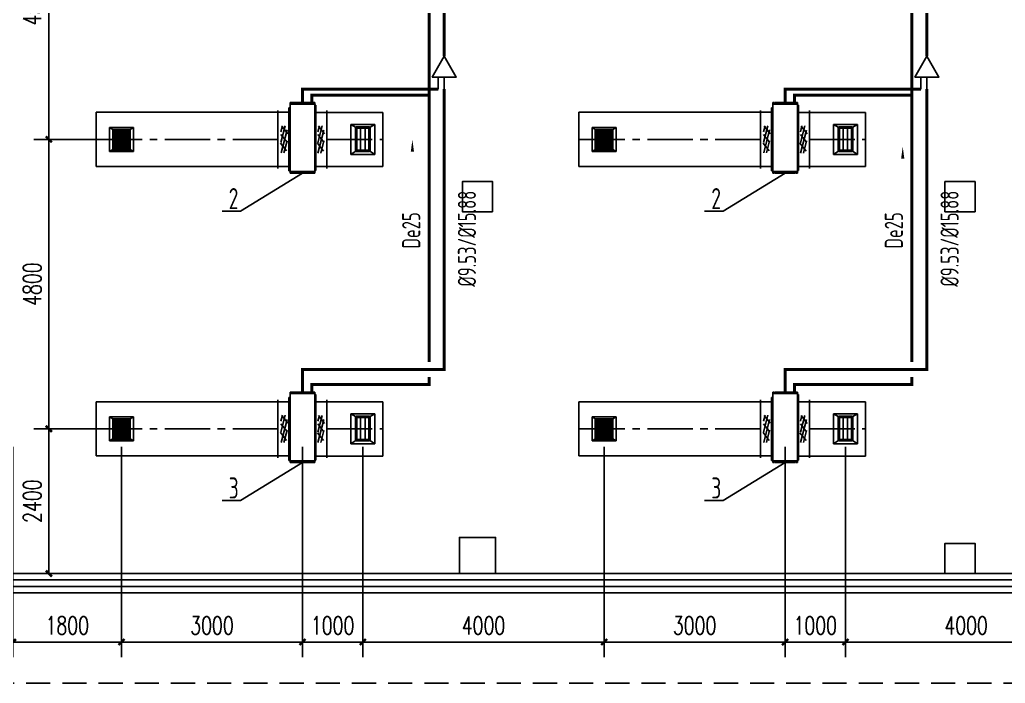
# Model space of a CAD drawing. Extents: x 1738143 to 1822243, y -608375 to -303375.
# Drawn here: x 1766144 to 1782482, y -468663 to -457658 of the extents above; entities that cross this region are included whole.
import ezdxf

# ---------------------------------------------------------------- set-up
doc = ezdxf.new("R2010")
doc.units = 0
doc.header["$LTSCALE"] = 1000
doc.header["$MEASUREMENT"] = 0
doc.linetypes.add('_DASH', pattern=[0.6, 0.4, -0.2])
doc.linetypes.add('CENTER2', pattern=[1.125, 0.75, -0.125, 0.125, -0.125])
for name, color, linetype in [('COLUMN', 9, 'Continuous'), ('CURTWALL', 4, 'Continuous'), ('DIM-空冷凝水', 3, 'Continuous'), ('DUCT-排风风口', 7, 'Continuous'), ('DUCT-送风中心线', 5, 'CENTER2'), ('DUCT-送风法兰', 2, 'Continuous'), ('DUCT-送风管', 4, 'Continuous'), ('DUCT-送风管端线', 2, 'Continuous'), ('DUCT-送风阀门', 7, 'Continuous'), ('PIPE-空冷凝水', 150, 'CENTER2'), ('TH_DIM', 3, 'Continuous'), ('TH_TEXT', 7, 'Continuous'), ('VRV-EQUIP', 7, 'Continuous'), ('VRV-PIPE', 1, 'Continuous'), ('VRV-配件', 1, 'Continuous'), ('采暖', 7, 'Continuous')]:
    doc.layers.add(name, color=color, linetype=linetype)
doc.styles.add('_TCH_DIM_T3', font='SIMPLEX', dxfattribs={"width": 0.705882, "bigfont": 'GBCBIG'})
doc.styles.add('TSSD_Rein', font='Tssdeng.shx', dxfattribs={"width": 0.7, "bigfont": 'hztxt.shx'})
doc.dimstyles.new('_TCH_ARCH&&100', dxfattribs={"dimtxt": 297.5, "dimasz": 100, "dimexe": 250, "dimexo": 300, "dimgap": 126.25, "dimtad": 1, "dimdec": 0, "dimzin": 0, "dimdsep": 46, "dimtxsty": '_TCH_DIM_T3', "dimblk": 'ARCHTICK', "dimcen": 0.09, "dimclrt": 7, "dimazin": 2, "dimtfac": 1, "dimtdec": 0, "dimtix": 1, "dimtmove": 2, "dimatfit": 3, "dimfxl": 30, "dimtolj": 1, "dimtzin": 0, "dimarcsym": 0})

# ---------------------------------------------------------------- blocks, each defined once
blk = doc.blocks.new('_FZHK')
blk.add_lwpolyline([(-0.5, -0.5), (0.5, -0.5), (0.5, 0.5), (-0.5, 0.5)], close=True)
blk = doc.blocks.new('A$C5D18424C')
at = {"color": 4, "linetype": '_DASH'}
blk.add_lwpolyline([(1820, 2640), (1820, -4760), (-42420, -4760), (-42420, 26530), (-24720, 26530)], dxfattribs=at)
blk.add_lwpolyline([(320, 2640), (320, -3260), (-40920, -3260), (-40920, 25030), (-24720, 25030)])
at = {"layer": 'CURTWALL'}
for p, q in [((0, -2940), (-40600, -2940)), ((106.7, -3046.6), (-40706.7, -3046.6)), ((320, -3260), (-40920, -3260)), ((213.3, -3153.3), (-40813.3, -3153.3))]:
    blk.add_line(p, q, dxfattribs=at)
at = {"layer": 'COLUMN', "rotation": 90}
for p, xscale, yscale, zscale in [((-16300, 3310), 499.999023350887, 500, 500), ((-8300, 3310), 499.999023350887, 500, 500), ((-16300, -2640), 600, 600, 600), ((-8300, -2690), 499.999023350887, 500, 500)]:
    blk.add_blockref('_FZHK', p, dxfattribs=dict(at, xscale=xscale, yscale=yscale, zscale=zscale))
blk = doc.blocks.new('_ArchTick')
at = {"color": 0, "linetype": 'ByBlock', "const_width": 0.4}
blk.add_lwpolyline([(-0.5, -0.5), (0.5, 0.5)], dxfattribs=at)
blk = doc.blocks.new('*D800')
at = {"layer": 'Defpoints', "color": 0, "transparency": 16777216}
for p in [(1766627, -455143), (1767832, -455143), (1767832, -459643)]:
    blk.add_point(p, dxfattribs=at)
at = {"layer": 'TH_DIM', "color": 0, "lineweight": -2, "transparency": 16777216}
for p, q in [((1767532, -455143), (1766377, -455143)), ((1766627, -459643), (1766627, -455143)), ((1767532, -459643), (1766377, -459643))]:
    blk.add_line(p, q, dxfattribs=at)
at = {"layer": 'TH_DIM', "color": 0, "lineweight": -2, "transparency": 16777216, "xscale": 100, "yscale": 100, "zscale": 100}
for p, rotation in [((1766627, -455143), 90), ((1766627, -459643), 270)]:
    blk.add_blockref('_ArchTick', p, dxfattribs=dict(at, rotation=rotation))
at = {"layer": 'TH_DIM', "color": 7, "transparency": 16777216, "insert": (1766352, -457393), "char_height": 297.5, "attachment_point": 5, "rotation": 90, "style": '_TCH_DIM_T3'}
blk.add_mtext('\\A1;4500', dxfattribs=at)
blk = doc.blocks.new('*D801')
at = {"layer": 'Defpoints', "color": 0, "transparency": 16777216}
for p in [(1766627, -459643), (1767832, -459643), (1767832, -464443)]:
    blk.add_point(p, dxfattribs=at)
at = {"layer": 'TH_DIM', "color": 0, "lineweight": -2, "transparency": 16777216}
for p, q in [((1767532, -459643), (1766377, -459643)), ((1766627, -464443), (1766627, -459643)), ((1767532, -464443), (1766377, -464443))]:
    blk.add_line(p, q, dxfattribs=at)
at = {"layer": 'TH_DIM', "color": 0, "lineweight": -2, "transparency": 16777216, "xscale": 100, "yscale": 100, "zscale": 100}
for p, rotation in [((1766627, -459643), 90), ((1766627, -464443), 270)]:
    blk.add_blockref('_ArchTick', p, dxfattribs=dict(at, rotation=rotation))
at = {"layer": 'TH_DIM', "color": 7, "transparency": 16777216, "insert": (1766352, -462043), "char_height": 297.5, "attachment_point": 5, "rotation": 90, "style": '_TCH_DIM_T3'}
blk.add_mtext('\\A1;4800', dxfattribs=at)
blk = doc.blocks.new('*D802')
at = {"layer": 'Defpoints', "color": 0, "transparency": 16777216}
for p in [(1766627, -464443), (1767832, -464443), (1767832, -466843)]:
    blk.add_point(p, dxfattribs=at)
at = {"layer": 'TH_DIM', "color": 0, "lineweight": -2, "transparency": 16777216}
for p, q in [((1767532, -464443), (1766377, -464443)), ((1766627, -466843), (1766627, -464443)), ((1767532, -466843), (1766377, -466843))]:
    blk.add_line(p, q, dxfattribs=at)
at = {"layer": 'TH_DIM', "color": 0, "lineweight": -2, "transparency": 16777216, "xscale": 100, "yscale": 100, "zscale": 100}
for p, rotation in [((1766627, -464443), 90), ((1766627, -466843), 270)]:
    blk.add_blockref('_ArchTick', p, dxfattribs=dict(at, rotation=rotation))
at = {"layer": 'TH_DIM', "color": 7, "transparency": 16777216, "insert": (1766352, -465643), "char_height": 297.5, "attachment_point": 5, "rotation": 90, "style": '_TCH_DIM_T3'}
blk.add_mtext('\\A1;2400', dxfattribs=at)
blk = doc.blocks.new('*D808')
at = {"layer": 'Defpoints', "color": 0, "transparency": 16777216}
for p in [(1766032, -464443), (1767832, -464443), (1767832, -467979)]:
    blk.add_point(p, dxfattribs=at)
at = {"layer": 'TH_DIM', "color": 0, "lineweight": -2, "transparency": 16777216}
for p, q in [((1766032, -464743), (1766032, -468229)), ((1767832, -464743), (1767832, -468229)), ((1766032, -467979), (1767832, -467979))]:
    blk.add_line(p, q, dxfattribs=at)
at = {"layer": 'TH_DIM', "color": 0, "lineweight": -2, "transparency": 16777216, "xscale": 100, "yscale": 100, "zscale": 100, "rotation": 180}
blk.add_blockref('_ArchTick', (1766032, -467979), dxfattribs=at)
at = {"layer": 'TH_DIM', "color": 0, "lineweight": -2, "transparency": 16777216, "xscale": 100, "yscale": 100, "zscale": 100}
blk.add_blockref('_ArchTick', (1767832, -467979), dxfattribs=at)
at = {"layer": 'TH_DIM', "color": 7, "transparency": 16777216, "insert": (1766932, -467704), "char_height": 297.5, "attachment_point": 5, "style": '_TCH_DIM_T3'}
blk.add_mtext('\\A1;1800', dxfattribs=at)
blk = doc.blocks.new('*D809')
at = {"layer": 'Defpoints', "color": 0, "transparency": 16777216}
for p in [(1767832, -464443), (1770831, -464443), (1770831, -467979)]:
    blk.add_point(p, dxfattribs=at)
at = {"layer": 'TH_DIM', "color": 0, "lineweight": -2, "transparency": 16777216}
for p, q in [((1767832, -464743), (1767832, -468229)), ((1770831, -464743), (1770831, -468229)), ((1767832, -467979), (1770831, -467979))]:
    blk.add_line(p, q, dxfattribs=at)
at = {"layer": 'TH_DIM', "color": 0, "lineweight": -2, "transparency": 16777216, "xscale": 100, "yscale": 100, "zscale": 100, "rotation": 180}
blk.add_blockref('_ArchTick', (1767832, -467979), dxfattribs=at)
at = {"layer": 'TH_DIM', "color": 0, "lineweight": -2, "transparency": 16777216, "xscale": 100, "yscale": 100, "zscale": 100}
blk.add_blockref('_ArchTick', (1770831, -467979), dxfattribs=at)
at = {"layer": 'TH_DIM', "color": 7, "transparency": 16777216, "insert": (1769331, -467704), "char_height": 297.5, "attachment_point": 5, "style": '_TCH_DIM_T3'}
blk.add_mtext('\\A1;3000', dxfattribs=at)
blk = doc.blocks.new('*D810')
at = {"layer": 'Defpoints', "color": 0, "transparency": 16777216}
for p in [(1770831, -464443), (1771832, -464443), (1771832, -467979)]:
    blk.add_point(p, dxfattribs=at)
at = {"layer": 'TH_DIM', "color": 0, "lineweight": -2, "transparency": 16777216}
for p, q in [((1770831, -464743), (1770831, -468229)), ((1771832, -464743), (1771832, -468229)), ((1770831, -467979), (1771832, -467979))]:
    blk.add_line(p, q, dxfattribs=at)
at = {"layer": 'TH_DIM', "color": 0, "lineweight": -2, "transparency": 16777216, "xscale": 100, "yscale": 100, "zscale": 100, "rotation": 180}
blk.add_blockref('_ArchTick', (1770831, -467979), dxfattribs=at)
at = {"layer": 'TH_DIM', "color": 0, "lineweight": -2, "transparency": 16777216, "xscale": 100, "yscale": 100, "zscale": 100}
blk.add_blockref('_ArchTick', (1771832, -467979), dxfattribs=at)
at = {"layer": 'TH_DIM', "color": 7, "transparency": 16777216, "insert": (1771331, -467704), "char_height": 297.5, "attachment_point": 5, "style": '_TCH_DIM_T3'}
blk.add_mtext('\\A1;1000', dxfattribs=at)
blk = doc.blocks.new('*D811')
at = {"layer": 'Defpoints', "color": 0, "transparency": 16777216}
for p in [(1771832, -464443), (1775832, -464443), (1775832, -467979)]:
    blk.add_point(p, dxfattribs=at)
at = {"layer": 'TH_DIM', "color": 0, "lineweight": -2, "transparency": 16777216}
for p, q in [((1771832, -464743), (1771832, -468229)), ((1775832, -464743), (1775832, -468229)), ((1771832, -467979), (1775832, -467979))]:
    blk.add_line(p, q, dxfattribs=at)
at = {"layer": 'TH_DIM', "color": 0, "lineweight": -2, "transparency": 16777216, "xscale": 100, "yscale": 100, "zscale": 100, "rotation": 180}
blk.add_blockref('_ArchTick', (1771832, -467979), dxfattribs=at)
at = {"layer": 'TH_DIM', "color": 0, "lineweight": -2, "transparency": 16777216, "xscale": 100, "yscale": 100, "zscale": 100}
blk.add_blockref('_ArchTick', (1775832, -467979), dxfattribs=at)
at = {"layer": 'TH_DIM', "color": 7, "transparency": 16777216, "insert": (1773832, -467704), "char_height": 297.5, "attachment_point": 5, "style": '_TCH_DIM_T3'}
blk.add_mtext('\\A1;4000', dxfattribs=at)
blk = doc.blocks.new('*D812')
at = {"layer": 'Defpoints', "color": 0, "transparency": 16777216}
for p in [(1775832, -464443), (1778831, -464443), (1778831, -467979)]:
    blk.add_point(p, dxfattribs=at)
at = {"layer": 'TH_DIM', "color": 0, "lineweight": -2, "transparency": 16777216}
for p, q in [((1775832, -464743), (1775832, -468229)), ((1778831, -464743), (1778831, -468229)), ((1775832, -467979), (1778831, -467979))]:
    blk.add_line(p, q, dxfattribs=at)
at = {"layer": 'TH_DIM', "color": 0, "lineweight": -2, "transparency": 16777216, "xscale": 100, "yscale": 100, "zscale": 100, "rotation": 180}
blk.add_blockref('_ArchTick', (1775832, -467979), dxfattribs=at)
at = {"layer": 'TH_DIM', "color": 0, "lineweight": -2, "transparency": 16777216, "xscale": 100, "yscale": 100, "zscale": 100}
blk.add_blockref('_ArchTick', (1778831, -467979), dxfattribs=at)
at = {"layer": 'TH_DIM', "color": 7, "transparency": 16777216, "insert": (1777331, -467704), "char_height": 297.5, "attachment_point": 5, "style": '_TCH_DIM_T3'}
blk.add_mtext('\\A1;3000', dxfattribs=at)
blk = doc.blocks.new('*D813')
at = {"layer": 'Defpoints', "color": 0, "transparency": 16777216}
for p in [(1778831, -464443), (1779832, -464443), (1779832, -467979)]:
    blk.add_point(p, dxfattribs=at)
at = {"layer": 'TH_DIM', "color": 0, "lineweight": -2, "transparency": 16777216}
for p, q in [((1778831, -464743), (1778831, -468229)), ((1779832, -464743), (1779832, -468229)), ((1778831, -467979), (1779832, -467979))]:
    blk.add_line(p, q, dxfattribs=at)
at = {"layer": 'TH_DIM', "color": 0, "lineweight": -2, "transparency": 16777216, "xscale": 100, "yscale": 100, "zscale": 100, "rotation": 180}
blk.add_blockref('_ArchTick', (1778831, -467979), dxfattribs=at)
at = {"layer": 'TH_DIM', "color": 0, "lineweight": -2, "transparency": 16777216, "xscale": 100, "yscale": 100, "zscale": 100}
blk.add_blockref('_ArchTick', (1779832, -467979), dxfattribs=at)
at = {"layer": 'TH_DIM', "color": 7, "transparency": 16777216, "insert": (1779331, -467704), "char_height": 297.5, "attachment_point": 5, "style": '_TCH_DIM_T3'}
blk.add_mtext('\\A1;1000', dxfattribs=at)
blk = doc.blocks.new('*D814')
at = {"layer": 'Defpoints', "color": 0, "transparency": 16777216}
for p in [(1779832, -464443), (1783832, -464443), (1783832, -467979)]:
    blk.add_point(p, dxfattribs=at)
at = {"layer": 'TH_DIM', "color": 0, "lineweight": -2, "transparency": 16777216}
for p, q in [((1779832, -464743), (1779832, -468229)), ((1783832, -464743), (1783832, -468229)), ((1779832, -467979), (1783832, -467979))]:
    blk.add_line(p, q, dxfattribs=at)
at = {"layer": 'TH_DIM', "color": 0, "lineweight": -2, "transparency": 16777216, "xscale": 100, "yscale": 100, "zscale": 100, "rotation": 180}
blk.add_blockref('_ArchTick', (1779832, -467979), dxfattribs=at)
at = {"layer": 'TH_DIM', "color": 0, "lineweight": -2, "transparency": 16777216, "xscale": 100, "yscale": 100, "zscale": 100}
blk.add_blockref('_ArchTick', (1783832, -467979), dxfattribs=at)
at = {"layer": 'TH_DIM', "color": 7, "transparency": 16777216, "insert": (1781832, -467704), "char_height": 297.5, "attachment_point": 5, "style": '_TCH_DIM_T3'}
blk.add_mtext('\\A1;4000', dxfattribs=at)
blk = doc.blocks.new('$风口$00000108')
for p, q in [((-250, 135), (-190, 75)), ((-250, -135), (-250, 135)), ((250, 135), (200, 75)), ((250, 135), (250, -135)), ((200, 25), (-190, 25)), ((-250, -135), (-190, -75)), ((200, -25), (-190, -25)), ((200, -75), (250, -135)), ((250, -135), (-250, -135))]:
    blk.add_line(p, q)
at = {"linetype": 'Continuous'}
blk.add_line((250, 135), (-250, 135), dxfattribs=at)
at = {"lineweight": 40}
for p, q in [((-190, 75), (200, 75)), ((-190, -75), (-190, 75)), ((200, 75), (200, -75)), ((-190, -75), (200, -75))]:
    blk.add_line(p, q, dxfattribs=at)
blk = doc.blocks.new('$风口$00000138')
for p, q in [((-195, 130), (195, 130)), ((-195, -130), (-195, 130)), ((-160, 95), (-195, 130)), ((160, 95), (195, 130)), ((195, 130), (195, -130)), ((160, 95), (-160, 95)), ((160, -95), (160, 95)), ((-160, -95), (-195, -130)), ((-160, -95), (160, -95)), ((160, -95), (195, -130)), ((195, -130), (-195, -130))]:
    blk.add_line(p, q)
at = {"lineweight": 40}
blk.add_line((-160, 95), (-160, -95), dxfattribs=at)
at = {"lineweight": -3}
for p, q in [((-140, 68.5), (-160, 68.5)), ((-160, 64), (-140, 64)), ((-140, 42), (-160, 42)), ((-160, 37.5), (-140, 37.5)), ((-140, 15.5), (-160, 15.5)), ((-160, 11), (-140, 11)), ((-140, -95), (-140, 95)), ((-135, 95), (-135, -95)), ((-115, 68.5), (-135, 68.5)), ((-135, 64), (-115, 64)), ((-115, 42), (-135, 42)), ((-135, 37.5), (-115, 37.5)), ((-115, 15.5), (-135, 15.5)), ((-135, 11), (-115, 11)), ((-115, -95), (-115, 95)), ((-110, 95), (-110, -95)), ((-90, 68.5), (-110, 68.5)), ((-110, 64), (-90, 64)), ((-90, 42), (-110, 42)), ((-110, 37.5), (-90, 37.5)), ((-90, 15.5), (-110, 15.5)), ((-110, 11), (-90, 11)), ((-90, -95), (-90, 95)), ((-85, 95), (-85, -95)), ((-65, 68.5), (-85, 68.5)), ((-85, 64), (-65, 64)), ((-65, 42), (-85, 42)), ((-85, 37.5), (-65, 37.5)), ((-65, 15.5), (-85, 15.5)), ((-85, 11), (-65, 11)), ((-65, -95), (-65, 95)), ((-60, 95), (-60, -95)), ((-40, 68.5), (-60, 68.5)), ((-60, 64), (-40, 64)), ((-40, 42), (-60, 42)), ((-60, 37.5), (-40, 37.5)), ((-40, 15.5), (-60, 15.5)), ((-60, 11), (-40, 11)), ((-40, -95), (-40, 95)), ((-35, 95), (-35, -95)), ((-15, 68.5), (-35, 68.5)), ((-35, 64), (-15, 64)), ((-15, 42), (-35, 42)), ((-35, 37.5), (-15, 37.5)), ((-15, 15.5), (-35, 15.5)), ((-35, 11), (-15, 11)), ((-15, -95), (-15, 95)), ((-10, 95), (-10, -95)), ((10, 68.5), (-10, 68.5)), ((-10, 64), (10, 64)), ((10, 42), (-10, 42)), ((-10, 37.5), (10, 37.5)), ((10, 15.5), (-10, 15.5)), ((-10, 11), (10, 11)), ((10, -95), (10, 95)), ((15, 95), (15, -95)), ((35, 68.5), (15, 68.5)), ((15, 64), (35, 64)), ((35, 42), (15, 42)), ((15, 37.5), (35, 37.5)), ((35, 15.5), (15, 15.5)), ((15, 11), (35, 11)), ((35, -95), (35, 95)), ((40, 95), (40, -95)), ((60, 68.5), (40, 68.5)), ((40, 64), (60, 64)), ((60, 42), (40, 42)), ((40, 37.5), (60, 37.5)), ((60, 15.5), (40, 15.5)), ((40, 11), (60, 11)), ((60, -95), (60, 95)), ((65, 95), (65, -95)), ((85, 68.5), (65, 68.5)), ((65, 64), (85, 64)), ((85, 42), (65, 42)), ((65, 37.5), (85, 37.5)), ((85, 15.5), (65, 15.5)), ((65, 11), (85, 11)), ((85, -95), (85, 95)), ((90, 95), (90, -95)), ((110, 68.5), (90, 68.5)), ((90, 64), (110, 64)), ((110, 42), (90, 42)), ((90, 37.5), (110, 37.5)), ((110, 15.5), (90, 15.5)), ((90, 11), (110, 11)), ((110, -95), (110, 95)), ((115, 95), (115, -95)), ((135, 68.5), (115, 68.5)), ((115, 64), (135, 64)), ((135, 42), (115, 42)), ((115, 37.5), (135, 37.5)), ((135, 15.5), (115, 15.5)), ((115, 11), (135, 11)), ((135, -95), (135, 95)), ((140, 95), (140, -95)), ((160, 68.5), (140, 68.5)), ((140, 64), (160, 64)), ((160, 42), (140, 42)), ((140, 37.5), (160, 37.5)), ((160, 15.5), (140, 15.5)), ((140, 11), (160, 11)), ((-140, -11), (-160, -11)), ((-160, -15.5), (-140, -15.5)), ((-140, -37.5), (-160, -37.5)), ((-160, -42), (-140, -42)), ((-140, -64), (-160, -64)), ((-160, -68.5), (-140, -68.5)), ((-115, -11), (-135, -11)), ((-135, -15.5), (-115, -15.5)), ((-115, -37.5), (-135, -37.5)), ((-135, -42), (-115, -42)), ((-115, -64), (-135, -64)), ((-135, -68.5), (-115, -68.5)), ((-90, -11), (-110, -11)), ((-110, -15.5), (-90, -15.5)), ((-90, -37.5), (-110, -37.5)), ((-110, -42), (-90, -42)), ((-90, -64), (-110, -64)), ((-110, -68.5), (-90, -68.5)), ((-65, -11), (-85, -11)), ((-85, -15.5), (-65, -15.5)), ((-65, -37.5), (-85, -37.5)), ((-85, -42), (-65, -42)), ((-65, -64), (-85, -64)), ((-85, -68.5), (-65, -68.5)), ((-40, -11), (-60, -11)), ((-60, -15.5), (-40, -15.5)), ((-40, -37.5), (-60, -37.5)), ((-60, -42), (-40, -42)), ((-40, -64), (-60, -64)), ((-60, -68.5), (-40, -68.5)), ((-15, -11), (-35, -11)), ((-35, -15.5), (-15, -15.5)), ((-15, -37.5), (-35, -37.5)), ((-35, -42), (-15, -42)), ((-15, -64), (-35, -64)), ((-35, -68.5), (-15, -68.5)), ((10, -11), (-10, -11)), ((-10, -15.5), (10, -15.5)), ((10, -37.5), (-10, -37.5)), ((-10, -42), (10, -42)), ((10, -64), (-10, -64)), ((-10, -68.5), (10, -68.5)), ((35, -11), (15, -11)), ((15, -15.5), (35, -15.5)), ((35, -37.5), (15, -37.5)), ((15, -42), (35, -42)), ((35, -64), (15, -64)), ((15, -68.5), (35, -68.5)), ((60, -11), (40, -11)), ((40, -15.5), (60, -15.5)), ((60, -37.5), (40, -37.5)), ((40, -42), (60, -42)), ((60, -64), (40, -64)), ((40, -68.5), (60, -68.5)), ((85, -11), (65, -11)), ((65, -15.5), (85, -15.5)), ((85, -37.5), (65, -37.5)), ((65, -42), (85, -42)), ((85, -64), (65, -64)), ((65, -68.5), (85, -68.5)), ((110, -11), (90, -11)), ((90, -15.5), (110, -15.5)), ((110, -37.5), (90, -37.5)), ((90, -42), (110, -42)), ((110, -64), (90, -64)), ((90, -68.5), (110, -68.5)), ((135, -11), (115, -11)), ((115, -15.5), (135, -15.5)), ((135, -37.5), (115, -37.5)), ((115, -42), (135, -42)), ((135, -64), (115, -64)), ((115, -68.5), (135, -68.5)), ((160, -11), (140, -11)), ((140, -15.5), (160, -15.5)), ((160, -37.5), (140, -37.5)), ((140, -42), (160, -42)), ((160, -64), (140, -64)), ((140, -68.5), (160, -68.5))]:
    blk.add_line(p, q, dxfattribs=at)
blk = doc.blocks.new('$VRV_海信日立$00000013')
for p, q in [((-450, 135), (-430, 135)), ((-450, 135), (-450, 118.25)), ((-443.5, 118.25), (-450, 118.25)), ((-443.5, 111.75), (-450, 111.75)), ((-450, 111.75), (-450, -111.75)), ((-443.5, 118.25), (-443.5, 121.5)), ((-443.5, 108.5), (-443.5, 111.75)), ((-436.5, 121.5), (-436.5, 108.5)), ((-430, 135), (-430, -135)), ((-429.6, 134.6), (-430, 134.6)), ((-430, -0.5), (-430, 134.6)), ((-429.6, 135), (-429.6, 134.6)), ((-429.6, 135), (389, 135)), ((-429, 135.5), (-429, 135)), ((389, 135.5), (-429, 135.5)), ((389, 135), (-429, 135)), ((382, 147.5), (-422, 147.5)), ((-422, 147.5), (-422, 135.5)), ((375, 135.5), (375, 135)), ((382, 147.5), (382, 135.5)), ((389, 135.5), (389, 135)), ((389, 134.6), (389, 135)), ((430, 134.6), (389, 134.6)), ((430, 134.6), (429.6, 134.6)), ((430, 135), (430, -135)), ((450, 135), (430, 135)), ((430, 134.6), (430, -6.5)), ((436.5, 121.5), (436.5, 108.5)), ((443.5, 118.25), (443.5, 121.5)), ((443.5, 118.25), (450, 118.25)), ((443.5, 111.75), (450, 111.75)), ((443.5, 108.5), (443.5, 111.75)), ((450, 135), (450, 118.25)), ((450, 111.75), (450, -111.75)), ((430, -46.617211), (430, -74.743728)), ((430, -84.256272), (430, -135)), ((-443.5, -111.75), (-450, -111.75)), ((-450, -118.25), (-450, -135)), ((-443.5, -118.25), (-450, -118.25)), ((-450, -135), (-430, -135)), ((-443.5, -108.5), (-443.5, -111.75)), ((-443.5, -118.25), (-443.5, -121.5)), ((-436.5, -121.5), (-436.5, -108.5)), ((-430, -134.6), (-429.6, -134.6)), ((-429.6, -134.6), (-429.6, -135)), ((-429.6, -135), (-425, -135)), ((-425, -135), (425.014933, -135)), ((-425, -135.5), (-425, -135)), ((-425, -135.5), (425.014933, -135.5)), ((-418, -147.5), (-418, -135)), ((418, -147.5), (-418, -147.5)), ((418, -135.5), (418, -147.5)), ((425, -135), (425, -135.5)), ((429.6, -135), (425.014933, -135)), ((430, -134.6), (429.6, -134.6)), ((429.6, -134.6), (429.6, -135)), ((450, -135), (430, -135)), ((436.5, -108.5), (436.5, -121.5)), ((443.5, -108.5), (443.5, -111.75)), ((443.5, -111.75), (450, -111.75)), ((443.5, -118.25), (450, -118.25)), ((443.5, -118.25), (443.5, -121.5)), ((450, -118.25), (450, -135))]:
    blk.add_line(p, q)
for centre, start, end in [((-440, 121.5), 90, 180), ((-440, 108.5), 180, 270), ((-440, 121.5), 0, 90), ((-440, 108.5), 270, 0), ((440, 121.5), 90, 180), ((440, 108.5), 180, 270), ((440, 121.5), 0, 90), ((440, 108.5), 270, 0), ((-440, -108.5), 90, 180), ((-440, -108.5), 0, 90), ((440, -108.5), 90, 180), ((440, -108.5), 0, 90), ((-440, -121.5), 180, 270), ((-440, -121.5), 270, 0), ((440, -121.5), 180, 270), ((440, -121.5), 270, 0)]:
    blk.add_arc(centre, 3.5, start, end)
blk = doc.blocks.new('00000589Body')
at = {"color": 0, "linetype": 'ByBlock', "lineweight": -2}
for p, q in [((250, 500), (-250, 500)), ((-250, -500), (-250, 500)), ((250, -500), (250, 500)), ((-250, -500), (250, -500))]:
    blk.add_line(p, q, dxfattribs=at)
at = {"color": 0, "linetype": 'ByBlock'}
for p, q in [((-125, -174), (120, 250)), ((-125, 26), (4, 250)), ((145, 69), (-105, 213)), ((125, -93), (-125, 51)), ((-53, -250), (125, 59)), ((96, -246), (-154, -102)), ((62, -250), (125, -141))]:
    blk.add_line(p, q, dxfattribs=at)

msp = doc.modelspace()

# ---------------------------------------------------------------- hatches: boundary and pattern name
at = {"layer": 'PIPE-空冷凝水', "linetype": 'CENTER2'}
for points in [[(1770984.4, -458908.3), (1770959.4, -458908.3), (1770959.4, -458883.3)], [(1770984.4, -458908.3), (1770984.4, -458883.3), (1770959.4, -458883.3)], [(1778985.1, -458908.3), (1778985.1, -458883.3), (1778960.1, -458883.3)], [(1778985.1, -458908.3), (1778960.1, -458908.3), (1778960.1, -458883.3)], [(1770984.4, -463708.3), (1770959.4, -463708.3), (1770959.4, -463683.3)], [(1770984.4, -463708.3), (1770984.4, -463683.3), (1770959.4, -463683.3)], [(1772931.5, -463708.3), (1772956.5, -463708.3), (1772956.5, -463733.3)], [(1772931.5, -463708.3), (1772931.5, -463733.3), (1772956.5, -463733.3)], [(1778985.1, -463708.3), (1778960.1, -463708.3), (1778960.1, -463683.3)], [(1778985.1, -463708.3), (1778985.1, -463683.3), (1778960.1, -463683.3)], [(1780932.3, -463708.3), (1780957.3, -463708.3), (1780957.3, -463733.3)], [(1780932.3, -463708.3), (1780932.3, -463733.3), (1780957.3, -463733.3)]]:
    msp.add_hatch(color=256, dxfattribs=at).paths.add_polyline_path(points)
at = {"layer": 'VRV-PIPE', "linetype": 'Continuous'}
for points in [[(1770832.9, -458808.3), (1770807.9, -458808.3), (1770807.9, -458783.3)], [(1770832.9, -458808.3), (1770832.9, -458783.3), (1770807.9, -458783.3)], [(1778833.6, -458808.3), (1778833.6, -458783.3), (1778808.6, -458783.3)], [(1778833.6, -458808.3), (1778808.6, -458808.3), (1778808.6, -458783.3)], [(1770832.9, -463458.3), (1770807.9, -463458.3), (1770807.9, -463433.3)], [(1770832.9, -463458.3), (1770832.9, -463433.3), (1770807.9, -463433.3)], [(1773181.5, -463458.3), (1773181.5, -463483.3), (1773206.5, -463483.3)], [(1773181.5, -463458.3), (1773206.5, -463458.3), (1773206.5, -463483.3)], [(1778833.6, -463458.3), (1778808.6, -463458.3), (1778808.6, -463433.3)], [(1778833.6, -463458.3), (1778833.6, -463433.3), (1778808.6, -463433.3)], [(1781182.3, -463458.3), (1781182.3, -463483.3), (1781207.3, -463483.3)], [(1781182.3, -463458.3), (1781207.3, -463458.3), (1781207.3, -463483.3)]]:
    msp.add_hatch(color=256, dxfattribs=at).paths.add_polyline_path(points)

# ---------------------------------------------------------------- linework, layer by layer
for p, q in [((1770831.3, -460202.3, 2500), (1769805.5, -460834, -1899.8)), ((1778831.3, -460202.3, 2500), (1777805.5, -460834, -1899.8)), ((1769805.5, -460834, -1899.8), (1769498.2, -460834, -1899.8)), ((1777805.5, -460834, -1899.8), (1777498.2, -460834, -1899.8)), ((1770831.3, -465002.3, 2500), (1769805.5, -465634, -1899.8)), ((1778831.3, -465002.3, 2500), (1777805.5, -465634, -1899.8)), ((1769805.5, -465634, -1899.8), (1769498.2, -465634, -1899.8)), ((1777805.5, -465634, -1899.8), (1777498.2, -465634, -1899.8))]:
    msp.add_line(p, q)
for points in [[(1749111.5, -438873.3), (1765311.5, -438873.3), (1765311.5, -436123.3), (1765511.5, -436023.3), (1805951.5, -436023.3), (1806151.5, -436123.3), (1806151.5, -460963.3), (1805951.5, -461263.3), (1790351.5, -461263.3), (1790351.5, -467163.3), (1749111.5, -467163.3), (1749111.5, -438873.3)], [(1749431.5, -439193.3), (1765631.5, -439193.3), (1765631.5, -436743.3), (1765993.2, -436443.3), (1805531.5, -436443.3), (1805831.5, -436743.3), (1805831.5, -460143.3), (1805431.5, -460643.3), (1790031.5, -460643.3), (1790031.5, -466343.3), (1789531.5, -466843.3), (1749431.5, -466843.3), (1749431.5, -439193.3)]]:
    msp.add_lwpolyline(points)
at = {"layer": 'DIM-空冷凝水'}
for points in [[(1772653.4, -460491.5, 0, 0, 0), (1772653.4, -459647.9, 0, 53.3, 0), (1772653.4, -459847.9, 0, 0, 0)], [(1780781.3, -460605.7, 0, 0, 0), (1780781.3, -459762.2, 0, 53.3, 0), (1780781.3, -459962.2, 0, 0, 0)]]:
    msp.add_lwpolyline(points, format="xyseb", dxfattribs=at)
at = {"layer": 'DUCT-送风中心线'}
for p, q in [((1770424.9, -459643.3), (1767413.8, -459643.3)), ((1771236.3, -459644.6), (1772162.8, -459644.6)), ((1778424.9, -459643.3), (1775413.8, -459643.3)), ((1779236.3, -459644.6), (1780162.8, -459644.6)), ((1770424.9, -464443.3), (1767413.8, -464443.3)), ((1771236.3, -464444.6), (1772162.8, -464444.6)), ((1778424.9, -464443.3), (1775413.8, -464443.3)), ((1779236.3, -464444.6), (1780162.8, -464444.6))]:
    msp.add_line(p, q, dxfattribs=at)
at = {"layer": 'DUCT-送风法兰'}
for p, q in [((1770425, -459163.3), (1770425, -460123.3)), ((1770625.2, -459163.3), (1770625.2, -460123.3)), ((1771036, -460124.6), (1771036, -459164.6)), ((1771236.2, -460124.6), (1771236.2, -459164.6)), ((1778425, -459163.3), (1778425, -460123.3)), ((1778625.2, -459163.3), (1778625.2, -460123.3)), ((1779036, -460124.6), (1779036, -459164.6)), ((1779236.2, -460124.6), (1779236.2, -459164.6)), ((1770425, -463963.3), (1770425, -464923.3)), ((1770625.2, -463963.3), (1770625.2, -464923.3)), ((1771036, -464924.6), (1771036, -463964.6)), ((1771236.2, -464924.6), (1771236.2, -463964.6)), ((1778425, -463963.3), (1778425, -464923.3)), ((1778625.2, -463963.3), (1778625.2, -464923.3)), ((1779036, -464924.6), (1779036, -463964.6)), ((1779236.2, -464924.6), (1779236.2, -463964.6))]:
    msp.add_line(p, q, dxfattribs=at)
at = {"layer": 'DUCT-送风管'}
for p, q in [((1770424.9, -459193.3), (1767413.8, -459193.3)), ((1767413.8, -459193.3), (1767413.8, -460093.3)), ((1770425.1, -459193.3), (1770625.1, -459193.3)), ((1771036.1, -459194.6), (1771236.1, -459194.6)), ((1772162.8, -459194.6), (1771236.3, -459194.6)), ((1772162.8, -460094.6), (1772162.8, -459194.6)), ((1778424.9, -459193.3), (1775413.8, -459193.3)), ((1775413.8, -459193.3), (1775413.8, -460093.3)), ((1778425.1, -459193.3), (1778625.1, -459193.3)), ((1779036.1, -459194.6), (1779236.1, -459194.6)), ((1780162.8, -459194.6), (1779236.3, -459194.6)), ((1780162.8, -460094.6), (1780162.8, -459194.6)), ((1767413.8, -460093.3), (1770424.9, -460093.3)), ((1770625.1, -460093.3), (1770425.1, -460093.3)), ((1771236.1, -460094.6), (1771036.1, -460094.6)), ((1771236.3, -460094.6), (1772162.8, -460094.6)), ((1775413.8, -460093.3), (1778424.9, -460093.3)), ((1778625.1, -460093.3), (1778425.1, -460093.3)), ((1779236.1, -460094.6), (1779036.1, -460094.6)), ((1779236.3, -460094.6), (1780162.8, -460094.6)), ((1770424.9, -463993.3), (1767413.8, -463993.3)), ((1767413.8, -463993.3), (1767413.8, -464893.3)), ((1770425.1, -463993.3), (1770625.1, -463993.3)), ((1771036.1, -463994.6), (1771236.1, -463994.6)), ((1772162.8, -463994.6), (1771236.3, -463994.6)), ((1772162.8, -464894.6), (1772162.8, -463994.6)), ((1778424.9, -463993.3), (1775413.8, -463993.3)), ((1775413.8, -463993.3), (1775413.8, -464893.3)), ((1778425.1, -463993.3), (1778625.1, -463993.3)), ((1779036.1, -463994.6), (1779236.1, -463994.6)), ((1780162.8, -463994.6), (1779236.3, -463994.6)), ((1780162.8, -464894.6), (1780162.8, -463994.6)), ((1767413.8, -464893.3), (1770424.9, -464893.3)), ((1770625.1, -464893.3), (1770425.1, -464893.3)), ((1771236.1, -464894.6), (1771036.1, -464894.6)), ((1771236.3, -464894.6), (1772162.8, -464894.6)), ((1775413.8, -464893.3), (1778424.9, -464893.3)), ((1778625.1, -464893.3), (1778425.1, -464893.3)), ((1779236.1, -464894.6), (1779036.1, -464894.6)), ((1779236.3, -464894.6), (1780162.8, -464894.6))]:
    msp.add_line(p, q, dxfattribs=at)
at = {"layer": 'DUCT-送风管端线'}
for p, q in [((1770424.9, -460093.3), (1770424.9, -459193.3)), ((1770425.1, -460093.3), (1770425.1, -459193.3)), ((1770625.1, -460093.3), (1770625.1, -459193.3)), ((1771036.1, -460094.6), (1771036.1, -459194.6)), ((1771236.1, -460094.6), (1771236.1, -459194.6)), ((1771236.3, -459194.6), (1771236.3, -460094.6)), ((1778424.9, -460093.3), (1778424.9, -459193.3)), ((1778425.1, -460093.3), (1778425.1, -459193.3)), ((1778625.1, -460093.3), (1778625.1, -459193.3)), ((1779036.1, -460094.6), (1779036.1, -459194.6)), ((1779236.1, -460094.6), (1779236.1, -459194.6)), ((1779236.3, -459194.6), (1779236.3, -460094.6)), ((1770424.9, -464893.3), (1770424.9, -463993.3)), ((1770425.1, -464893.3), (1770425.1, -463993.3)), ((1770625.1, -464893.3), (1770625.1, -463993.3)), ((1771036.1, -464894.6), (1771036.1, -463994.6)), ((1771236.1, -464894.6), (1771236.1, -463994.6)), ((1771236.3, -463994.6), (1771236.3, -464894.6)), ((1778424.9, -464893.3), (1778424.9, -463993.3)), ((1778425.1, -464893.3), (1778425.1, -463993.3)), ((1778625.1, -464893.3), (1778625.1, -463993.3)), ((1779036.1, -464894.6), (1779036.1, -463994.6)), ((1779236.1, -464894.6), (1779236.1, -463994.6)), ((1779236.3, -463994.6), (1779236.3, -464894.6))]:
    msp.add_line(p, q, dxfattribs=at)
at = {"layer": 'PIPE-空冷凝水', "linetype": 'CENTER2', "const_width": 50}
for points in [[(1772931.5, -458908.3), (1772931.5, -454408.3)], [(1780932.3, -458908.3), (1780932.3, -454408.3)], [(1770984.4, -459058.3), (1770984.4, -458908.3)], [(1772931.5, -458908.3), (1770984.4, -458908.3)], [(1772931.5, -463333.3), (1772931.5, -458908.3)], [(1780932.3, -458908.3), (1778985.1, -458908.3)], [(1778985.1, -459058.3), (1778985.1, -458908.3)], [(1780932.3, -463333.3), (1780932.3, -458908.3)], [(1772931.5, -463708.3), (1772931.5, -463583.3)], [(1780932.3, -463708.3), (1780932.3, -463583.3)], [(1770984.4, -463858.3), (1770984.4, -463708.3)], [(1772931.5, -463708.3), (1770984.4, -463708.3)], [(1778985.1, -463858.3), (1778985.1, -463708.3)], [(1780932.3, -463708.3), (1778985.1, -463708.3)]]:
    msp.add_lwpolyline(points, dxfattribs=at)
at = {"layer": 'VRV-PIPE', "linetype": 'Continuous', "const_width": 50}
for points in [[(1773181.5, -458261.9), (1773181.5, -454308.3)], [(1781182.3, -458261.9), (1781182.3, -454308.3)], [(1770832.9, -459058.3), (1770832.9, -458808.3)], [(1773081.5, -458808.3), (1770832.9, -458808.3)], [(1773181.5, -463458.3), (1773181.5, -458808.3)], [(1781082.3, -458808.3), (1778833.6, -458808.3)], [(1778833.6, -459058.3), (1778833.6, -458808.3)], [(1781182.3, -463458.3), (1781182.3, -458808.3)], [(1770832.9, -463858.3), (1770832.9, -463458.3)], [(1770832.9, -463458.3), (1773181.5, -463458.3)], [(1778833.6, -463858.3), (1778833.6, -463458.3)], [(1778833.6, -463458.3), (1781182.3, -463458.3)]]:
    msp.add_lwpolyline(points, dxfattribs=at)
at = {"layer": 'VRV-配件'}
for p, q in [((1773081.5, -458608.3), (1773081.5, -458808.3)), ((1773181.5, -458608.3), (1773181.5, -458808.3)), ((1781082.3, -458608.3), (1781082.3, -458808.3)), ((1781182.3, -458608.3), (1781182.3, -458808.3))]:
    msp.add_line(p, q, dxfattribs=at)
at = {"layer": 'VRV-配件', "elevation": 2500}
for points in [[(1773181.5, -458261.9), (1773381.5, -458608.3), (1772981.5, -458608.3)], [(1781182.3, -458261.9), (1781382.3, -458608.3), (1780982.3, -458608.3)]]:
    msp.add_lwpolyline(points, close=True, dxfattribs=at)

# ---------------------------------------------------------------- block references
msp.add_blockref('A$C5D18424C', (1790031.5, -463903.3))
at = {"layer": 'DUCT-排风风口', "yscale": 1.481481481481482, "rotation": 90}
for p in [(1771831.5, -459644.6, 2600), (1779831.5, -459644.6, 2600), (1771831.5, -464443.3, 2600), (1779831.5, -464443.3, 2600)]:
    msp.add_blockref('$风口$00000108', p, dxfattribs=at)
at = {"layer": 'DUCT-排风风口', "xscale": 1.025641025641026, "yscale": 1.538461538461539, "rotation": 90}
for p in [(1767831.5, -459644.6, 2600), (1775831.5, -459644.6, 2600), (1767831.5, -464443.3, 2600), (1775831.5, -464443.3, 2600)]:
    msp.add_blockref('$风口$00000138', p, dxfattribs=at)
at = {"layer": 'DUCT-送风阀门', "xscale": 0.4, "yscale": 0.9, "rotation": 180}
for p in [(1770525.1, -459643.3, 2500), (1771136.1, -459644.6, 2500), (1778525.1, -459643.3, 2500), (1779136.1, -459644.6, 2500), (1770525.1, -464443.3, 2500), (1771136.1, -464444.6, 2500), (1778525.1, -464443.3, 2500), (1779136.1, -464444.6, 2500)]:
    msp.add_blockref('00000589Body', p, dxfattribs=at)
at = {"layer": 'VRV-EQUIP', "xscale": 1.3, "yscale": 1.515254237288136, "rotation": 90}
for p in [(1770831.3, -459617.3, 2500), (1778831.3, -459617.3, 2500), (1770831.3, -464417.3, 2500), (1778831.3, -464417.3, 2500)]:
    msp.add_blockref('$VRV_海信日立$00000013', p, dxfattribs=at)

# ---------------------------------------------------------------- texts
at = {"layer": 'TH_TEXT', "style": 'TSSD_Rein', "width": 0.7}
for s, p in [('2', (1769608.7, -460799.5, -1899.8)), ('2', (1777608.7, -460799.5, -1899.8)), ('3', (1769608.7, -465599.5, -1899.8)), ('3', (1777608.7, -465599.5, -1899.8))]:
    msp.add_text(s, height=350, dxfattribs=at).set_placement(p)
at = {"layer": '采暖', "char_height": 300, "width": 28472.73, "attachment_point": 7, "rotation": 90, "line_spacing_factor": 0.96, "style": 'TSSD_Rein'}
for s, insert in [('{\\Ftssdeng,tssdchn|c134;%%C9.53/%%C15.88}', (1773707.4, -462085.5, 5000)), ('{\\Ftssdeng,tssdchn|c134;%%C9.53/%%C15.88}', (1781708.2, -462085.5, 5000)), ('{\\Ftssdeng,tssdchn|c134;De25}', (1772783.1, -461452.2, 5000)), ('{\\Ftssdeng,tssdchn|c134;De25}', (1780783.9, -461452.2, 5000))]:
    msp.add_mtext(s, dxfattribs=dict(at, insert=insert))

# ---------------------------------------------------------------- dimensions: what is measured, and where the dimension line sits
at = {"layer": 'TH_DIM'}
for p1, p2, distance, picture, middle in [((1767831.5, -459643.3), (1767831.5, -455143.3), 1205, '*D800', (1766351.6, -457393.3)), ((1767831.5, -464443.3), (1767831.5, -459643.3), 1205, '*D801', (1766351.6, -462043.3)), ((1766031.5, -464443.3), (1767831.5, -464443.3), -3535.4, '*D808', (1766931.5, -467703.7)), ((1767831.5, -466843.3), (1767831.5, -464443.3), 1205, '*D802', (1766351.6, -465643.3)), ((1767831.5, -464443.3), (1770831.3, -464443.3), -3535.4, '*D809', (1769331.4, -467703.7)), ((1770831.3, -464443.3), (1771831.5, -464443.3), -3535.4, '*D810', (1771331.4, -467703.7)), ((1771831.5, -464443.3), (1775831.5, -464443.3), -3535.4, '*D811', (1773831.5, -467703.7)), ((1775831.5, -464443.3), (1778831.3, -464443.3), -3535.4, '*D812', (1777331.4, -467703.7)), ((1778831.3, -464443.3), (1779831.5, -464443.3), -3535.4, '*D813', (1779331.4, -467703.7)), ((1779831.5, -464443.3), (1783831.5, -464443.3), -3535.4, '*D814', (1781831.5, -467703.7))]:
    dim = msp.add_aligned_dim(p1=p1, p2=p2, distance=distance, dimstyle='_TCH_ARCH&&100', dxfattribs=at)
    dim.commit()
    dim.dimension.update_dxf_attribs({"geometry": picture, "text_midpoint": middle})

doc.saveas('drawing.dxf')
